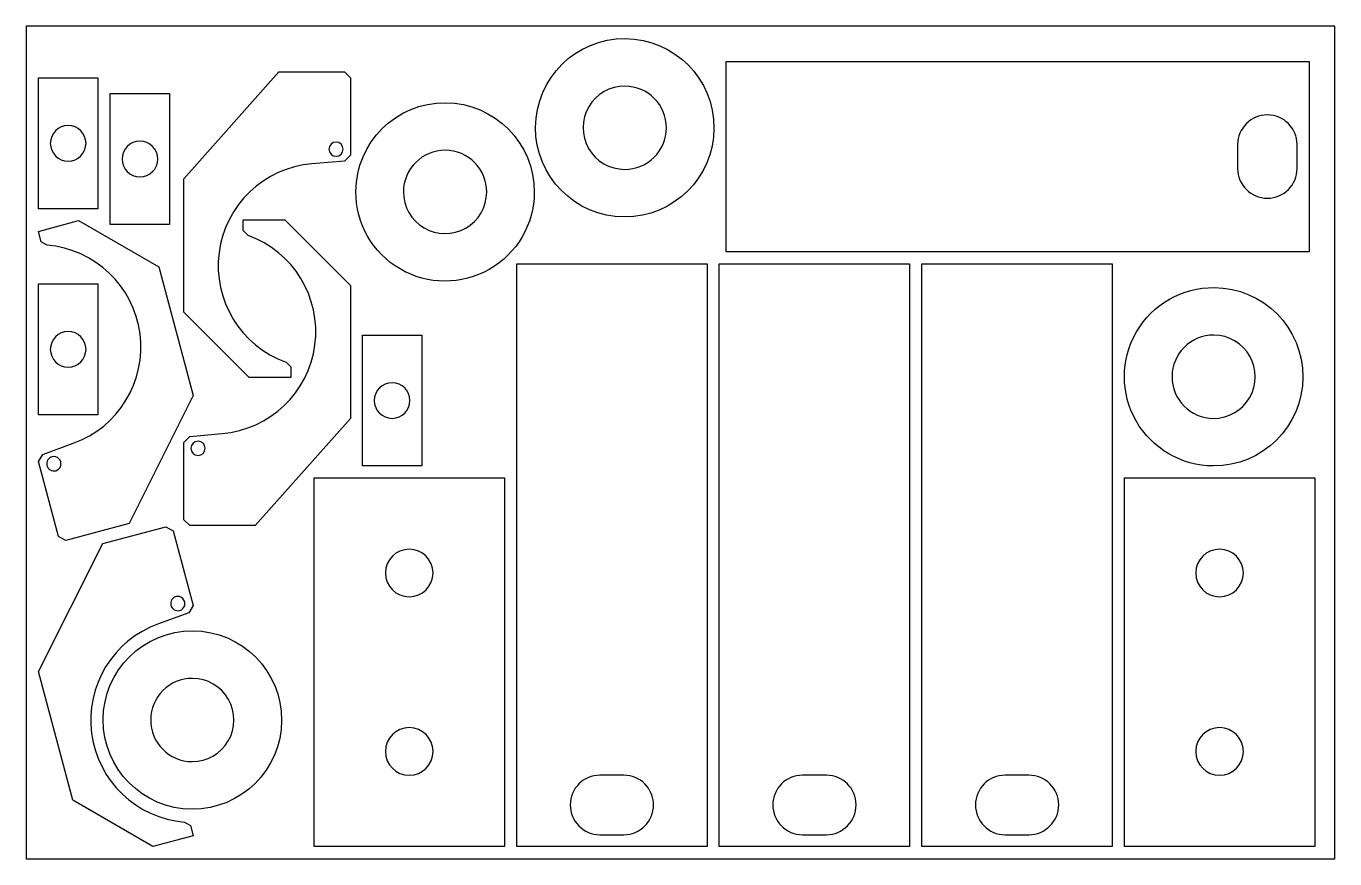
# Model space of a CAD drawing. Header units: metres. Extents: x 0 to 1100, y 0 to 700.
import ezdxf

# ---------------------------------------------------------------- set-up
doc = ezdxf.new("R2010")
doc.units = ezdxf.units.M

msp = doc.modelspace()

# ---------------------------------------------------------------- linework, layer by layer
for points in [[(0, 0), (1100, 0), (1100, 700), (0, 700)], [(588.3, 670.4), (1078.3, 670.4), (1078.3, 510.4), (588.3, 510.4)], [(10.3, 546.5), (10.3, 656.5), (60.3, 656.5), (60.3, 546.5)], [(70.6, 533.3), (70.6, 643.3), (120.6, 643.3), (120.6, 533.3)], [(572.3, 500.3), (572.3, 10.3), (412.3, 10.3), (412.3, 500.3)], [(742.6, 500.3), (742.6, 10.3), (582.6, 10.3), (582.6, 500.3)], [(912.9, 500.3), (912.9, 10.3), (752.9, 10.3), (752.9, 500.3)], [(10.3, 373.3), (10.3, 483.3), (60.3, 483.3), (60.3, 373.3)], [(282.6, 330.3), (282.6, 440.3), (332.6, 440.3), (332.6, 330.3)], [(402, 320.3), (402, 10.3), (242, 10.3), (242, 320.3)], [(1083.1, 320.3), (1083.1, 10.3), (923.1, 10.3), (923.1, 320.3)]]:
    msp.add_lwpolyline(points, close=True)
for points in [[(503.5, 689.6, -1), (502.8, 539.6, -1)], [(272.5, 656.6), (272.5, 591.6), (267.5, 586.6), (240.2, 584.3, 0.805565), (218.4, 417.6), (222.5, 413.6), (222.5, 404.6), (187.5, 404.6), (132.5, 459.6), (132.5, 571.6), (212.5, 661.6), (267.5, 661.6)], [(503.3, 649.6, 1), (503, 579.6, 1)], [(427.1, 560.3, -1), (277.1, 561, -1)], [(35.3, 586.5, 1), (35.3, 616.5, 1)], [(1068.3, 580.4), (1068.3, 600.4, 1), (1018.3, 600.4), (1018.3, 580.4, 1)], [(95.6, 573.3, 1), (95.6, 603.3, 1)], [(260.5, 590.6, 1), (260.5, 602.6, 1)], [(387.1, 560.5, 1), (317.1, 560.8, 1)], [(27.2, 271.1), (10.4, 333.9), (13.9, 340), (39.6, 349.3, 0.805565), (17.6, 515.9), (12.6, 518.7), (10.3, 527.4), (44.1, 536.5), (111.4, 497.6), (140.4, 389.4), (86.5, 281.8), (33.3, 267.5)], [(132.5, 285.1), (132.5, 350.1), (137.5, 355.1), (164.7, 357.5, 0.805565), (186.5, 524.1), (182.5, 528.1), (182.5, 537.1), (217.5, 537.1), (272.5, 482.1), (272.5, 370.1), (192.5, 280.1), (137.5, 280.1)], [(998.5, 480.3, -1), (997.8, 330.3, -1)], [(35.3, 413.3, 1), (35.3, 443.3, 1)], [(998.3, 440.3, 1), (998, 370.3, 1)], [(307.6, 370.3, 1), (307.6, 400.3, 1)], [(144.5, 351.1, 1), (144.5, 339.1, 1)], [(21.7, 337.9, 1), (24.8, 326.3, 1)], [(123.5, 275.7), (140.3, 212.9), (136.8, 206.8), (111.1, 197.5, 0.805565), (133.1, 30.9), (138.1, 28), (140.4, 19.3), (106.6, 10.3), (39.3, 49.2), (10.3, 157.4), (64.3, 265), (117.4, 279.2)], [(322, 220.3, 1), (322, 260.3, 1)], [(1003.1, 220.3, 1), (1003.1, 260.3, 1)], [(129, 208.8, 1), (125.9, 220.4, 1)], [(140, 191.7, -1), (139.4, 41.7, -1)], [(139.8, 151.7, 1), (139.5, 81.7, 1)], [(322, 70.3, 1), (322, 110.3, 1)], [(1003.1, 70.3, 1), (1003.1, 110.3, 1)], [(482.3, 20.3), (502.3, 20.3, 1), (502.3, 70.3), (482.3, 70.3, 1)], [(652.6, 20.3), (672.6, 20.3, 1), (672.6, 70.3), (652.6, 70.3, 1)], [(822.9, 20.3), (842.9, 20.3, 1), (842.9, 70.3), (822.9, 70.3, 1)]]:
    msp.add_lwpolyline(points, format="xyb", close=True)

doc.saveas('drawing.dxf')
